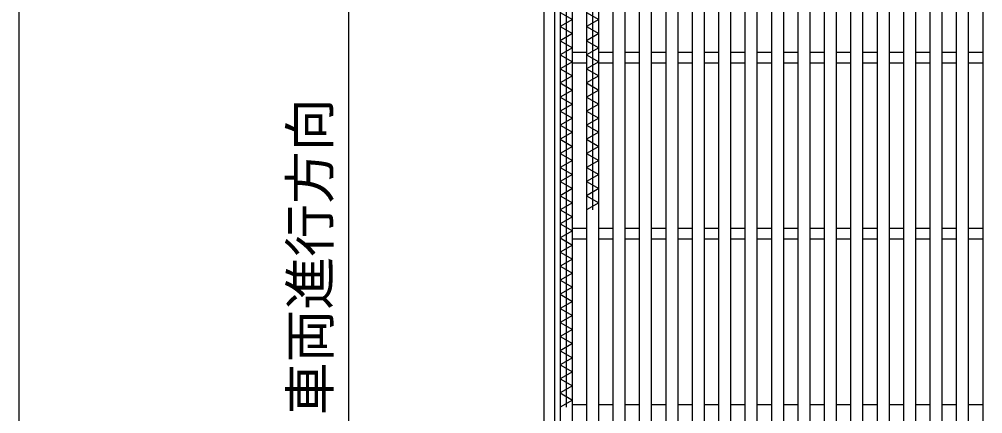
# Model space of a CAD drawing. Units: millimetres, scale not verified. Extents: x -1820 to 1731, y -1282 to 1054.
# Drawn here: x -1729 to -1182, y 102 to 326 of the extents above; entities that cross this region are included whole.
import ezdxf
from ezdxf.enums import TextEntityAlignment as Align

# ---------------------------------------------------------------- set-up
doc = ezdxf.new("R2010")
doc.units = ezdxf.units.MM
doc.header["$LTSCALE"] = 10
for name, color, linetype, lineweight in [('0_2', 150, 'Continuous', 25), ('16', 3, 'Continuous', 25), ('19', 6, 'Continuous', 25)]:
    doc.layers.add(name, color=color, linetype=linetype, lineweight=lineweight)
doc.styles.add('ベクトル', font='')
doc.styles.get('ベクトル').set_extended_font_data('ベクトル')

msp = doc.modelspace()

# ---------------------------------------------------------------- linework, layer by layer
at = {"layer": '0_2'}
msp.add_line((-1729, -1146.5), (-1729, 1053.5), dxfattribs=at)
at = {"layer": '0_2', "color": 4}
msp.add_line((-1542, 340.83), (-1542, 40.83), dxfattribs=at)
at = {"layer": '16'}
for p, q in [((-1422, 649.5), (-1422, -341.5)), ((-1418.5, 649.5), (-1418.5, 105.5)), ((-1415, -341.5), (-1415, 649.5)), ((-1407, 649.5), (-1407, -341.5)), ((-1403.5, 649.5), (-1403.5, 217.5)), ((-1400, -341.5), (-1400, 649.5)), ((-1392, 649.5), (-1392, -341.5)), ((-1385, -341.5), (-1385, 649.5)), ((-1377, 649.5), (-1377, -341.5)), ((-1370, -341.5), (-1370, 649.5)), ((-1362, 649.5), (-1362, -341.5)), ((-1355, -341.5), (-1355, 649.5)), ((-1347, 649.5), (-1347, -341.5)), ((-1340, -341.5), (-1340, 649.5)), ((-1332, 649.5), (-1332, -341.5)), ((-1325, -341.5), (-1325, 649.5)), ((-1317, 649.5), (-1317, -341.5)), ((-1310, -341.5), (-1310, 649.5)), ((-1302, 649.5), (-1302, -341.5)), ((-1295, -341.5), (-1295, 649.5)), ((-1287, 649.5), (-1287, -341.5)), ((-1280, -341.5), (-1280, 649.5)), ((-1272, 649.5), (-1272, -341.5)), ((-1265, -341.5), (-1265, 649.5)), ((-1257, 649.5), (-1257, -341.5)), ((-1250, -341.5), (-1250, 649.5)), ((-1242, 649.5), (-1242, -341.5)), ((-1235, -341.5), (-1235, 649.5)), ((-1227, 649.5), (-1227, -341.5)), ((-1220, -341.5), (-1220, 649.5)), ((-1212, 649.5), (-1212, -341.5)), ((-1205, -341.5), (-1205, 649.5)), ((-1197, 649.5), (-1197, -341.5)), ((-1190, -341.5), (-1190, 649.5)), ((-1182, 649.5), (-1182, -341.5)), ((-1422, 329.5), (-1415, 325.5)), ((-1407, 329.5), (-1400, 325.5)), ((-1415, 325.5), (-1422, 321.5)), ((-1400, 325.5), (-1407, 321.5)), ((-1422, 321.5), (-1415, 317.5)), ((-1415, 317.5), (-1422, 313.5)), ((-1407, 321.5), (-1400, 317.5)), ((-1400, 317.5), (-1407, 313.5)), ((-1422, 313.5), (-1415, 309.5)), ((-1407, 313.5), (-1400, 309.5)), ((-1415, 309.5), (-1422, 305.5)), ((-1415, 307), (-1407, 307)), ((-1400, 309.5), (-1407, 305.5)), ((-1400, 307), (-1392, 307)), ((-1385, 307), (-1377, 307)), ((-1370, 307), (-1362, 307)), ((-1355, 307), (-1347, 307)), ((-1340, 307), (-1332, 307)), ((-1325, 307), (-1317, 307)), ((-1310, 307), (-1302, 307)), ((-1295, 307), (-1287, 307)), ((-1280, 307), (-1272, 307)), ((-1265, 307), (-1257, 307)), ((-1250, 307), (-1242, 307)), ((-1235, 307), (-1227, 307)), ((-1220, 307), (-1212, 307)), ((-1205, 307), (-1197, 307)), ((-1190, 307), (-1182, 307)), ((-1422, 305.5), (-1415, 301.5)), ((-1415, 301.5), (-1422, 297.5)), ((-1415, 301), (-1407, 301)), ((-1407, 305.5), (-1400, 301.5)), ((-1400, 301.5), (-1407, 297.5)), ((-1400, 301), (-1392, 301)), ((-1385, 301), (-1377, 301)), ((-1370, 301), (-1362, 301)), ((-1355, 301), (-1347, 301)), ((-1340, 301), (-1332, 301)), ((-1325, 301), (-1317, 301)), ((-1310, 301), (-1302, 301)), ((-1295, 301), (-1287, 301)), ((-1280, 301), (-1272, 301)), ((-1265, 301), (-1257, 301)), ((-1250, 301), (-1242, 301)), ((-1235, 301), (-1227, 301)), ((-1220, 301), (-1212, 301)), ((-1205, 301), (-1197, 301)), ((-1190, 301), (-1182, 301)), ((-1422, 297.5), (-1415, 293.5)), ((-1407, 297.5), (-1400, 293.5)), ((-1415, 293.5), (-1422, 289.5)), ((-1400, 293.5), (-1407, 289.5)), ((-1422, 289.5), (-1415, 285.5)), ((-1415, 285.5), (-1422, 281.5)), ((-1407, 289.5), (-1400, 285.5)), ((-1400, 285.5), (-1407, 281.5)), ((-1422, 281.5), (-1415, 277.5)), ((-1407, 281.5), (-1400, 277.5)), ((-1415, 277.5), (-1422, 273.5)), ((-1422, 273.5), (-1415, 269.5)), ((-1400, 277.5), (-1407, 273.5)), ((-1407, 273.5), (-1400, 269.5)), ((-1415, 269.5), (-1422, 265.5)), ((-1400, 269.5), (-1407, 265.5)), ((-1422, 265.5), (-1415, 261.5)), ((-1407, 265.5), (-1400, 261.5)), ((-1415, 261.5), (-1422, 257.5)), ((-1422, 257.5), (-1415, 253.5)), ((-1400, 261.5), (-1407, 257.5)), ((-1407, 257.5), (-1400, 253.5)), ((-1415, 253.5), (-1422, 249.5)), ((-1400, 253.5), (-1407, 249.5)), ((-1422, 249.5), (-1415, 245.5)), ((-1407, 249.5), (-1400, 245.5)), ((-1415, 245.5), (-1422, 241.5)), ((-1422, 241.5), (-1415, 237.5)), ((-1400, 245.5), (-1407, 241.5)), ((-1407, 241.5), (-1400, 237.5)), ((-1415, 237.5), (-1422, 233.5)), ((-1400, 237.5), (-1407, 233.5)), ((-1422, 233.5), (-1415, 229.5)), ((-1407, 233.5), (-1400, 229.5)), ((-1415, 229.5), (-1422, 225.5)), ((-1422, 225.5), (-1415, 221.5)), ((-1400, 229.5), (-1407, 225.5)), ((-1407, 225.5), (-1400, 221.5)), ((-1415, 221.5), (-1422, 217.5)), ((-1400, 221.5), (-1407, 217.5)), ((-1422, 217.5), (-1415, 213.5)), ((-1415, 213.5), (-1422, 209.5)), ((-1422, 209.5), (-1415, 205.5)), ((-1415, 205.5), (-1422, 201.5)), ((-1415, 207), (-1407, 207)), ((-1400, 207), (-1392, 207)), ((-1385, 207), (-1377, 207)), ((-1370, 207), (-1362, 207)), ((-1355, 207), (-1347, 207)), ((-1340, 207), (-1332, 207)), ((-1325, 207), (-1317, 207)), ((-1310, 207), (-1302, 207)), ((-1295, 207), (-1287, 207)), ((-1280, 207), (-1272, 207)), ((-1265, 207), (-1257, 207)), ((-1250, 207), (-1242, 207)), ((-1235, 207), (-1227, 207)), ((-1220, 207), (-1212, 207)), ((-1205, 207), (-1197, 207)), ((-1190, 207), (-1182, 207)), ((-1422, 201.5), (-1415, 197.5)), ((-1415, 197.5), (-1422, 193.5)), ((-1415, 201), (-1407, 201)), ((-1400, 201), (-1392, 201)), ((-1385, 201), (-1377, 201)), ((-1370, 201), (-1362, 201)), ((-1355, 201), (-1347, 201)), ((-1340, 201), (-1332, 201)), ((-1325, 201), (-1317, 201)), ((-1310, 201), (-1302, 201)), ((-1295, 201), (-1287, 201)), ((-1280, 201), (-1272, 201)), ((-1265, 201), (-1257, 201)), ((-1250, 201), (-1242, 201)), ((-1235, 201), (-1227, 201)), ((-1220, 201), (-1212, 201)), ((-1205, 201), (-1197, 201)), ((-1190, 201), (-1182, 201)), ((-1422, 193.5), (-1415, 189.5)), ((-1415, 189.5), (-1422, 185.5)), ((-1422, 185.5), (-1415, 181.5)), ((-1415, 181.5), (-1422, 177.5)), ((-1422, 177.5), (-1415, 173.5)), ((-1415, 173.5), (-1422, 169.5)), ((-1422, 169.5), (-1415, 165.5)), ((-1415, 165.5), (-1422, 161.5)), ((-1422, 161.5), (-1415, 157.5)), ((-1415, 157.5), (-1422, 153.5)), ((-1422, 153.5), (-1415, 149.5)), ((-1415, 149.5), (-1422, 145.5)), ((-1422, 145.5), (-1415, 141.5)), ((-1415, 141.5), (-1422, 137.5)), ((-1422, 137.5), (-1415, 133.5)), ((-1415, 133.5), (-1422, 129.5)), ((-1422, 129.5), (-1415, 125.5)), ((-1415, 125.5), (-1422, 121.5)), ((-1422, 121.5), (-1415, 117.5)), ((-1415, 117.5), (-1422, 113.5)), ((-1422, 113.5), (-1415, 109.5)), ((-1415, 109.5), (-1422, 105.5)), ((-1415, 107), (-1407, 107)), ((-1400, 107), (-1392, 107)), ((-1385, 107), (-1377, 107)), ((-1370, 107), (-1362, 107)), ((-1355, 107), (-1347, 107)), ((-1340, 107), (-1332, 107)), ((-1325, 107), (-1317, 107)), ((-1310, 107), (-1302, 107)), ((-1295, 107), (-1287, 107)), ((-1280, 107), (-1272, 107)), ((-1265, 107), (-1257, 107)), ((-1250, 107), (-1242, 107)), ((-1235, 107), (-1227, 107)), ((-1220, 107), (-1212, 107)), ((-1205, 107), (-1197, 107)), ((-1190, 107), (-1182, 107))]:
    msp.add_line(p, q, dxfattribs=at)
at = {"layer": '19'}
for p, q in [((-1431, -356), (-1431, 664)), ((-1425, -350), (-1425, 658))]:
    msp.add_line(p, q, dxfattribs=at)

# ---------------------------------------------------------------- texts
at = {"layer": '0_2', "color": 2, "style": 'ベクトル'}
msp.add_text('車両進行方向', height=21.99, rotation=90, dxfattribs=at).set_placement((-1564, 100.83), align=Align.MIDDLE_LEFT)

doc.saveas('drawing.dxf')
